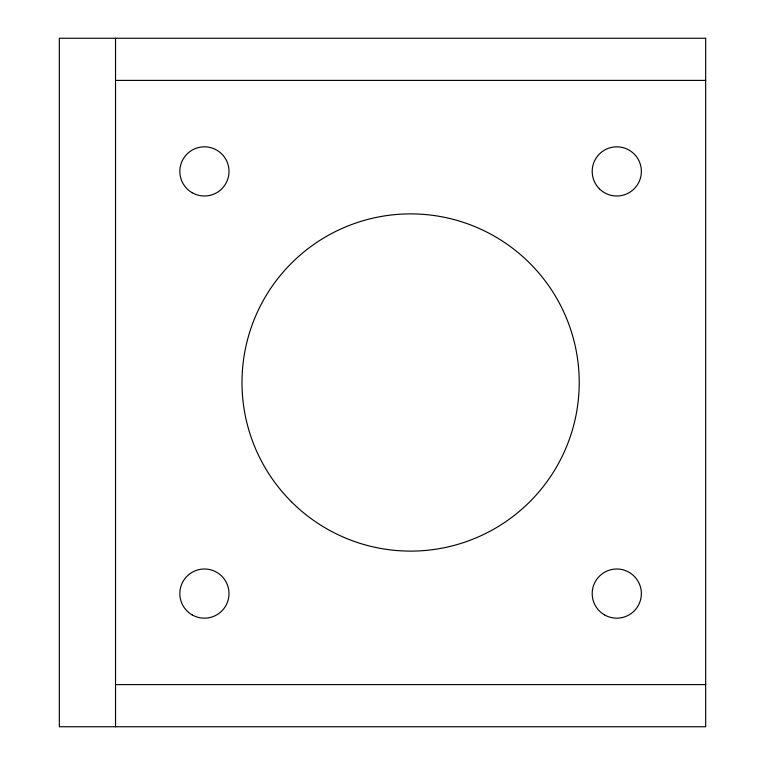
<?xml version="1.0" encoding="UTF-8"?>
<svg xmlns="http://www.w3.org/2000/svg" width="765" height="765" viewBox="0 0 765 765"><rect width="100%" height="100%" fill="white"/><g stroke="black" fill="none" stroke-linecap="round" stroke-linejoin="round"><path stroke-width="1.15" d="M115.534 80.401L705.674 80.401M115.534 684.598L705.674 684.598M115.534 38.25L115.534 726.75M705.674 38.25L59.326 38.25L59.326 726.75L705.674 726.75L705.674 38.25M599.397 188.802A24.585 24.585 0 0 0 640.535 177.776A24.585 24.585 0 0 0 610.413 147.664A24.585 24.585 0 0 0 599.397 188.802M291.379 501.725A168.616 168.616 0 0 0 573.473 426.143A168.616 168.616 0 0 0 366.961 219.632A168.616 168.616 0 0 0 291.379 501.725M604.484 614.878A24.585 24.585 0 0 0 641.366 593.583A24.585 24.585 0 0 0 604.484 572.297A24.585 24.585 0 0 0 604.484 614.878M192.13 614.878A24.585 24.585 0 0 0 229.012 593.583A24.585 24.585 0 0 0 192.13 572.297A24.585 24.585 0 0 0 192.13 614.878M192.13 192.704A24.585 24.585 0 0 0 229.012 171.417A24.585 24.585 0 0 0 192.13 150.122A24.585 24.585 0 0 0 192.13 192.704"/></g></svg>
